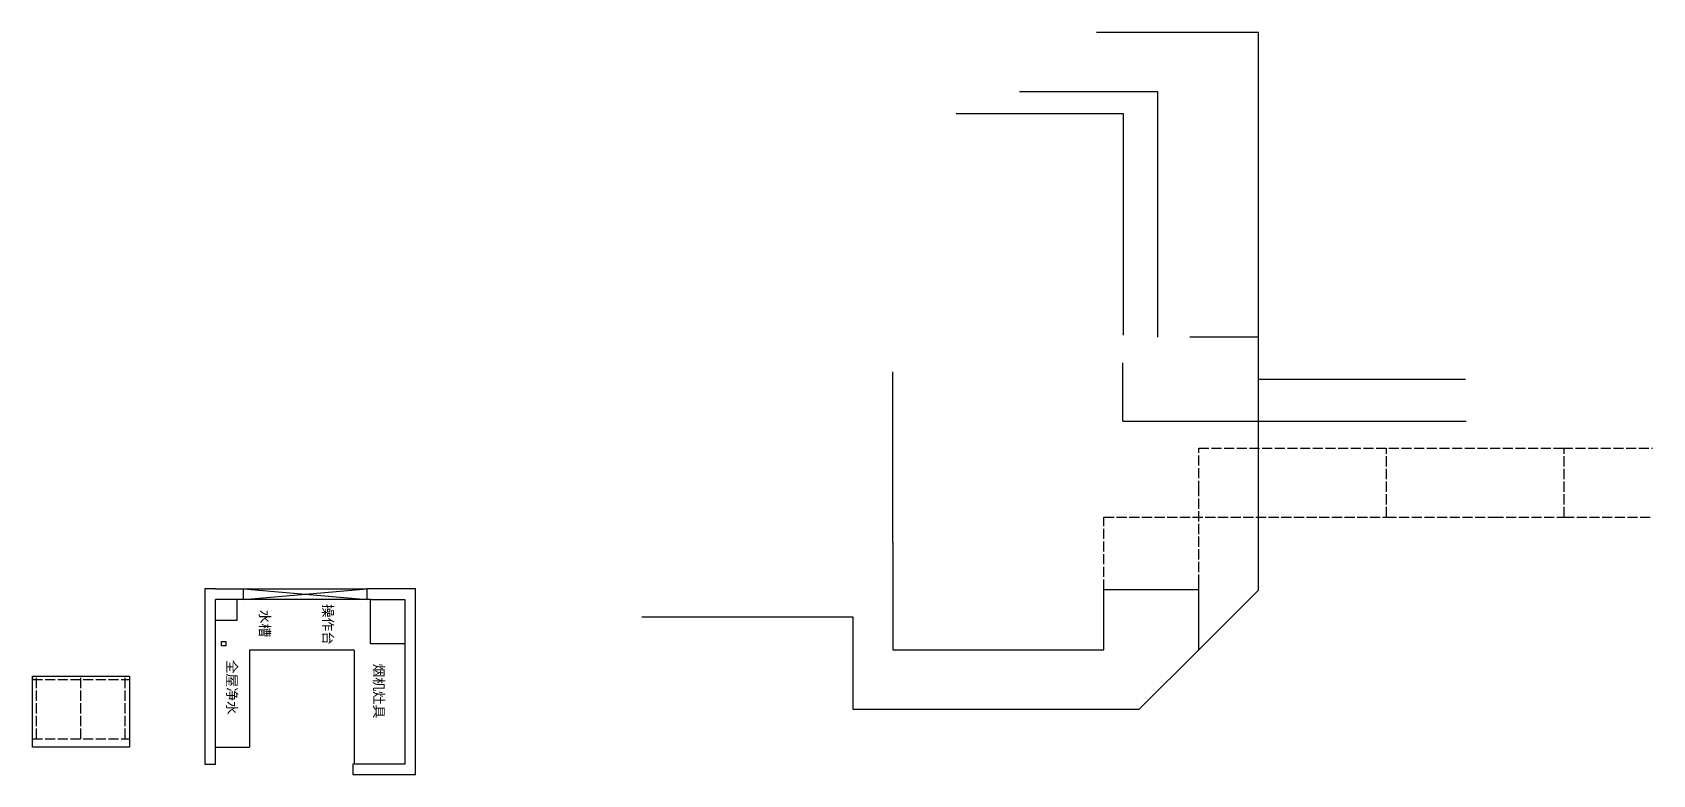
# Model space of a CAD drawing. Header units: inches. Extents: x -79 to 1839, y 38 to 916.
import ezdxf

# ---------------------------------------------------------------- set-up
doc = ezdxf.new("R2010")
doc.units = ezdxf.units.IN
doc.header["$MEASUREMENT"] = 0
doc.linetypes.add('ACAD_ISO02W100', pattern=[15, 12, -3])
doc.styles.get("Standard").update_dxf_attribs({"font": 'arial.ttf'})

msp = doc.modelspace()

# ---------------------------------------------------------------- linework, layer by layer
at = {"color": 3}
for p, q in [((1372.2, 916.4), (1180.6, 916.4)), ((1372.2, 747.5), (1372.2, 916.4)), ((1372.2, 555.7), (1372.2, 747.5)), ((1372.2, 555.7), (1291, 555.7)), ((1372.2, 420.4), (1372.2, 555.7)), ((939.4, 312.6), (939.4, 514.5)), ((1372.2, 505.7), (1617.6, 505.7)), ((1372.2, 256.1), (1372.2, 420.4)), ((1523.9, 342.5), (1523.9, 342.5)), ((939.4, 312.6), (939.4, 185.4)), ((1189.3, 185.4), (1189.3, 256.6)), ((1189.3, 185.4), (1189.3, 256.6)), ((1189.3, 256.6), (1301.5, 256.6)), ((1301.5, 185.4), (1301.5, 262.3)), ((1301.5, 185.4), (1372.2, 256.1)), ((892.4, 224.1), (642.2, 224.1)), ((892.4, 114.7), (892.4, 224.1)), ((939.4, 185.4), (1189.3, 185.4)), ((1301.5, 185.4), (1230.8, 114.7)), ((1230.8, 114.7), (892.4, 114.7))]:
    msp.add_line(p, q, dxfattribs=at)
at = {"color": 2}
for p, q in [((1253, 845.9), (1089.5, 845.9)), ((1253, 771.5), (1253, 845.9)), ((1253, 555.7), (1253, 771.5))]:
    msp.add_line(p, q, dxfattribs=at)
at = {"color": 1}
for p, q in [((1212.5, 820.1), (1014.4, 820.1)), ((1212.5, 558), (1212.5, 820.1)), ((1211.6, 456), (1211.6, 525.1)), ((1211.6, 456), (1618.2, 456))]:
    msp.add_line(p, q, dxfattribs=at)
at = {"color": 3, "linetype": 'ACAD_ISO02W100'}
for p, q in [((1301.5, 373.4), (1301.5, 424.1)), ((1301.5, 424.1), (1732.5, 424.1)), ((1523.9, 342.5), (1523.9, 424.1)), ((1732.5, 424.1), (1839, 424.1)), ((1734.2, 342.5), (1734.2, 424.1)), ((1301.5, 262.3), (1301.5, 373.4)), ((1189.3, 256.6), (1189.3, 342.5)), ((1189.3, 342.5), (1523.9, 342.5)), ((1523.9, 342.5), (1650.6, 342.5)), ((1650.6, 342.5), (1734.2, 342.5)), ((1734.2, 342.5), (1839, 342.5))]:
    msp.add_line(p, q, dxfattribs=at)
for p, q in [((137.4, 257.5), (124.9, 257.5)), ((124.9, 257.5), (124.9, 245)), ((137.4, 257.5), (170.6, 257.5)), ((321.1, 257.5), (317.1, 257.5)), ((361.6, 257.5), (321.1, 257.5)), ((374.1, 257.5), (361.6, 257.5)), ((374.1, 245), (374.1, 257.5)), ((124.9, 245), (124.9, 50)), ((137.6, 50), (137.6, 245)), ((170.6, 245), (137.6, 245)), ((162.6, 245), (162.6, 220)), ((321.1, 245), (317.1, 245)), ((321.1, 192.5), (321.1, 245)), ((321.1, 245), (361.6, 245)), ((361.6, 245), (361.6, 50)), ((374.1, 50), (374.1, 245)), ((162.6, 220), (137.6, 220)), ((144.6, 195), (149.6, 195)), ((144.6, 190), (144.6, 195)), ((149.6, 195), (149.6, 190)), ((361.6, 192.5), (321.1, 192.5)), ((149.6, 190), (144.6, 190)), ((301.6, 185), (177.6, 185)), ((177.6, 185), (177.6, 70)), ((301.6, 185), (301.6, 50)), ((-79.4, 70), (-79.4, 154)), ((-79.4, 154), (35.6, 154)), ((-79.4, 154), (-79.4, 150)), ((35.6, 154), (35.6, 70)), ((35.6, 70), (-79.4, 70)), ((137.6, 50), (137.6, 70)), ((137.6, 70), (177.6, 70)), ((124.9, 50), (137.6, 50)), ((361.6, 50), (300.1, 50)), ((300.1, 50), (300.1, 37.5)), ((374.1, 37.5), (374.1, 50)), ((300.1, 37.5), (361.6, 37.5)), ((361.6, 37.5), (374.1, 37.5))]:
    msp.add_line(p, q)
at = {"color": 5}
for p, q in [((170.6, 245), (170.6, 257.5)), ((170.6, 257.5), (317.1, 257.5)), ((170.6, 257.5), (317.1, 245)), ((170.6, 245), (317.1, 257.5)), ((317.1, 245), (317.1, 257.5)), ((317.1, 245), (170.6, 245))]:
    msp.add_line(p, q, dxfattribs=at)
at = {"linetype": 'ACAD_ISO02W100'}
for p, q in [((-74.4, 80), (-74.4, 154)), ((-21.9, 80), (-21.9, 154)), ((30.6, 80), (30.6, 154)), ((-79.4, 150), (35.6, 150)), ((-79.4, 80), (35.6, 80))]:
    msp.add_line(p, q, dxfattribs=at)

# ---------------------------------------------------------------- texts
for s, p in [('水槽', (189.9, 232.7)), ('操作台', (264.6, 239.7)), ('全屋净水', (151, 173.4)), ('烟机灶具', (324.9, 168.9))]:
    msp.add_text(s, height=11.87, rotation=270).set_placement(p)

doc.saveas('drawing.dxf')
